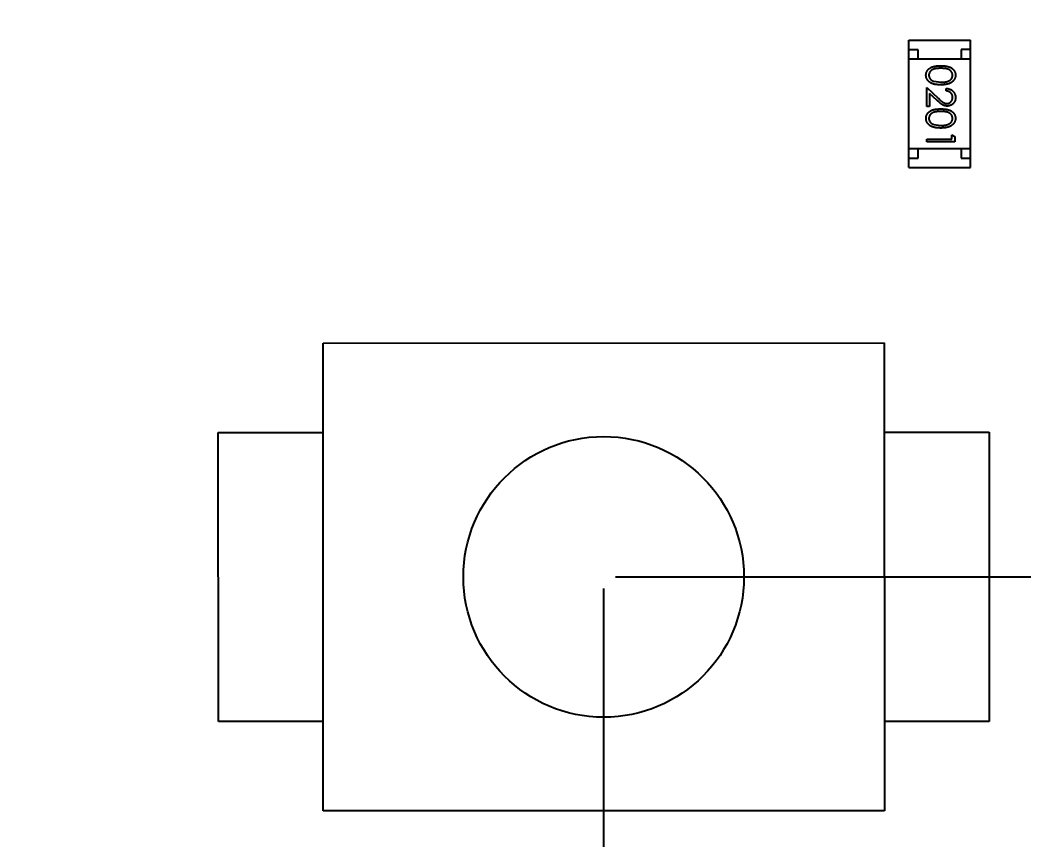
# Model space of a CAD drawing. Header units: inches. Extents: x -50 to 45.5, y -47 to 21.5.
# Drawn here: x -14.8 to -9.44, y -12.74 to -8.36 of the extents above; entities that cross this region are included whole.
import ezdxf

# ---------------------------------------------------------------- set-up
doc = ezdxf.new("R2010")
doc.units = ezdxf.units.IN
doc.header["$LTSCALE"] = 1.21
doc.header["$MEASUREMENT"] = 0
doc.header["$PDMODE"] = 3
doc.header["$PDSIZE"] = 0.3125
doc.layers.get('0').update_dxf_attribs({"linetype": 'CONTINUOUS'})
doc.layers.get('Defpoints').update_dxf_attribs({"linetype": 'CONTINUOUS'})
doc.layers.add('DIM', color=3, linetype='CONTINUOUS')
doc.styles.get("Standard").update_dxf_attribs({"font": 'txt', "width": 0.8})
doc.dimstyles.get("Standard").update_dxf_attribs({"dimtxt": 0.15625, "dimasz": 0.1875, "dimexe": 0.125, "dimexo": 0.0625, "dimgap": 0.09, "dimtad": 0, "dimtih": 1, "dimtoh": 1, "dimzin": 4, "dimdsep": 46, "dimtxsty": 'STANDARD', "dimblk": '_FILLED', "dimblk1": '_FILLED', "dimblk2": '_FILLED', "dimcen": 0.09, "dimazin": 1, "dimtp": 0.01, "dimtm": 0.01, "dimtfac": 1, "dimtofl": 0, "dimtmove": 0, "dimatfit": 3, "dimldrblk": '_FILLED', "dimfxl": 1, "dimtolj": 1, "dimtzin": 4, "dimarcsym": 0})

# ---------------------------------------------------------------- blocks, each defined once
blk = doc.blocks.new('_FILLED')
at = {"color": 0, "linetype": 'ByBlock'}
blk.add_solid([(0, 0), (-1, 0.1667), (-1, -0.1667)], dxfattribs=at)
blk = doc.blocks.new('*D25')
at = {"layer": 'Defpoints', "color": 0}
for p in [(-19.6648, -11.3349), (-11.6828, -11.3332), (-11.6828, -26.9654)]:
    blk.add_point(p, dxfattribs=at)
at = {"layer": 'DIM', "color": 0, "lineweight": -2}
for p, q in [((-19.6648, -11.3974), (-19.6648, -27.0904)), ((-11.6828, -11.3957), (-11.6828, -27.0904)), ((-18.6648, -26.9654), (-16.9638, -26.9654)), ((-12.6828, -26.9654), (-14.3838, -26.9654))]:
    blk.add_line(p, q, dxfattribs=at)
at = {"layer": 'DIM', "color": 0, "lineweight": -2, "rotation": 180}
blk.add_blockref('_FILLED', (-19.6648, -26.9654), dxfattribs=at)
at = {"layer": 'DIM', "color": 0, "lineweight": -2}
blk.add_blockref('_FILLED', (-11.6828, -26.9654), dxfattribs=at)
at = {"layer": 'DIM', "color": 0, "insert": (-15.6738, -26.9654), "char_height": 1, "attachment_point": 5}
blk.add_mtext('\\A1;7.98', dxfattribs=at)
blk = doc.blocks.new('*D28')
at = {"layer": 'Defpoints', "color": 0}
for p in [(-23.6787, -1.605), (-30.3138, -25.1016), (-7.6644, -25.1016)]:
    blk.add_point(p, dxfattribs=at)
at = {"layer": 'DIM', "color": 0, "lineweight": -2}
for p, q in [((-23.7412, -1.605), (-30.4388, -1.605)), ((-30.3138, -2.605), (-30.3138, -11.73)), ((-30.3138, -24.1016), (-30.3138, -14.9766)), ((-7.7269, -25.1016), (-30.4388, -25.1016))]:
    blk.add_line(p, q, dxfattribs=at)
for p, rotation in [((-30.3138, -1.605), 90), ((-30.3138, -25.1016), 270)]:
    blk.add_blockref('_FILLED', p, dxfattribs=dict(at, rotation=rotation))
at = {"layer": 'DIM', "color": 0, "insert": (-30.3138, -13.3533), "char_height": 1, "attachment_point": 5, "rotation": 90}
blk.add_mtext('\\A1;23.50', dxfattribs=at)
blk = doc.blocks.new('*D34')
at = {"layer": 'Defpoints', "color": 0}
for p in [(-7.6787, -1.5927), (-4.9193, -1.5927), (-11.6826, -11.333)]:
    blk.add_point(p, dxfattribs=at)
at = {"layer": 'DIM', "color": 0, "lineweight": -2}
for p, q in [((-7.6162, -1.5927), (-4.7943, -1.5927)), ((-4.9193, -2.5927), (-4.9193, -5.1728)), ((-4.9193, -10.333), (-4.9193, -7.7528)), ((-11.6201, -11.333), (-4.7943, -11.333))]:
    blk.add_line(p, q, dxfattribs=at)
for p, rotation in [((-4.9193, -1.5927), 90), ((-4.9193, -11.333), 270)]:
    blk.add_blockref('_FILLED', p, dxfattribs=dict(at, rotation=rotation))
at = {"layer": 'DIM', "color": 0, "insert": (-4.9193, -6.4628), "char_height": 1, "attachment_point": 5, "rotation": 90}
blk.add_mtext('\\A1;9.74', dxfattribs=at)

msp = doc.modelspace()

# ---------------------------------------------------------------- linework, layer by layer
at = {"color": 7, "linetype": 'Continuous'}
for p, q in [((-10.051, -8.4652), (-9.721, -8.4651)), ((-10.0508, -9.1452), (-10.051, -8.4652)), ((-9.7208, -9.1451), (-9.721, -8.4651)), ((-10.0009, -8.5152), (-10.0509, -8.5152)), ((-10.0009, -8.5652), (-10.0009, -8.5152)), ((-9.7209, -8.5151), (-9.7709, -8.5151)), ((-9.7709, -8.5151), (-9.7709, -8.5651)), ((-9.7209, -8.5651), (-10.0509, -8.5652)), ((-9.9183, -8.684), (-9.8806, -8.6896)), ((-9.9556, -8.8185), (-9.9556, -8.7166)), ((-9.9556, -8.7166), (-9.8935, -8.7747)), ((-9.8518, -8.7358), (-9.8518, -8.7223)), ((-9.9402, -8.7487), (-9.9402, -8.8185)), ((-9.9002, -8.7862), (-9.9402, -8.7487)), ((-9.9402, -8.8185), (-9.9556, -8.8185)), ((-9.9183, -8.9147), (-9.8806, -8.9204)), ((-9.9556, -8.9935), (-9.8209, -8.9935)), ((-9.9556, -9.007), (-9.9556, -8.9935)), ((-9.8056, -9.0069), (-9.9556, -9.007)), ((-9.8209, -8.9935), (-9.8209, -8.9704)), ((-9.8209, -8.9704), (-9.8056, -8.9792)), ((-9.8056, -8.9792), (-9.8056, -9.0069)), ((-9.7208, -9.0451), (-10.0508, -9.0452)), ((-10.0008, -9.0952), (-10.0008, -9.0452)), ((-9.7708, -9.0451), (-9.7708, -9.0951)), ((-10.0508, -9.0952), (-10.0008, -9.0952)), ((-9.7708, -9.0951), (-9.7208, -9.0951)), ((-10.0508, -9.1452), (-9.7208, -9.1451)), ((-13.1825, -10.0833), (-10.1825, -10.0826)), ((-13.1819, -12.5833), (-13.1825, -10.0833)), ((-10.1825, -10.0826), (-10.1819, -12.5826)), ((-13.743, -10.5609), (-13.1824, -10.5608)), ((-13.7426, -12.106), (-13.743, -10.5609)), ((-10.1824, -10.5601), (-9.6218, -10.5599)), ((-9.6218, -10.5599), (-9.6214, -12.105)), ((-13.182, -12.1059), (-13.7426, -12.106)), ((-9.6214, -12.105), (-10.182, -12.1052)), ((-10.1819, -12.5826), (-13.1819, -12.5833))]:
    msp.add_line(p, q, dxfattribs=at)
msp.add_circle((-11.6826, -11.333), 0.75, dxfattribs=at)
for points, knots in [([(-9.9595, -8.6514), (-9.9595, -8.6502), (-9.9594, -8.6478), (-9.959, -8.6444), (-9.9584, -8.641), (-9.9574, -8.6378), (-9.9563, -8.6346), (-9.9549, -8.6315), (-9.9532, -8.6284), (-9.9513, -8.6255), (-9.9491, -8.6227), (-9.9466, -8.6201), (-9.9439, -8.6176), (-9.9409, -8.6153), (-9.9377, -8.6131), (-9.9342, -8.6111), (-9.9305, -8.6092), (-9.9265, -8.6075), (-9.9222, -8.606), (-9.9175, -8.6047), (-9.9123, -8.6037), (-9.9068, -8.6028), (-9.9008, -8.602), (-9.8945, -8.6015), (-9.8877, -8.6012), (-9.8831, -8.6012), (-9.8807, -8.6012)], [0, 0, 0, 0, 0.033787, 0.066622, 0.099285, 0.131361, 0.163585, 0.196104, 0.228902, 0.262158, 0.295991, 0.330218, 0.36506, 0.400951, 0.43762, 0.475708, 0.515381, 0.556414, 0.599765, 0.646424, 0.696431, 0.749782, 0.806573, 0.867436, 0.931887, 1, 1, 1, 1]), ([(-9.8806, -8.6146), (-9.8826, -8.6147), (-9.8865, -8.6147), (-9.8922, -8.6149), (-9.8975, -8.6153), (-9.9024, -8.6157), (-9.9069, -8.6164), (-9.911, -8.6172), (-9.9148, -8.6181), (-9.9182, -8.6192), (-9.9213, -8.6204), (-9.9242, -8.6218), (-9.9269, -8.6233), (-9.9294, -8.6249), (-9.9317, -8.6267), (-9.9339, -8.6286), (-9.9358, -8.6306), (-9.9381, -8.6335), (-9.9405, -8.6372), (-9.9425, -8.642), (-9.9438, -8.6468), (-9.944, -8.6501), (-9.9441, -8.6518)], [0, 0, 0, 0, 0.072951, 0.141584, 0.205926, 0.265301, 0.320597, 0.371817, 0.41879, 0.461699, 0.502134, 0.540804, 0.578181, 0.614297, 0.649678, 0.684299, 0.718359, 0.752081, 0.817652, 0.879722, 0.939966, 1, 1, 1, 1]), ([(-9.8807, -8.6012), (-9.8783, -8.6012), (-9.8736, -8.6012), (-9.8668, -8.6015), (-9.8604, -8.602), (-9.8545, -8.6027), (-9.8489, -8.6036), (-9.8438, -8.6047), (-9.8391, -8.606), (-9.8348, -8.6074), (-9.8309, -8.6091), (-9.8271, -8.6109), (-9.8237, -8.613), (-9.8205, -8.6151), (-9.8175, -8.6174), (-9.8148, -8.6199), (-9.8124, -8.6226), (-9.8101, -8.6254), (-9.8082, -8.6283), (-9.8065, -8.6314), (-9.805, -8.6345), (-9.8039, -8.6377), (-9.8029, -8.641), (-9.8023, -8.6443), (-9.8018, -8.6478), (-9.8018, -8.6501), (-9.8018, -8.6513)], [0, 0, 0, 0, 0.068595, 0.133246, 0.194313, 0.251279, 0.304513, 0.354235, 0.400481, 0.443411, 0.484015, 0.523252, 0.561042, 0.5979, 0.633518, 0.668314, 0.702496, 0.736685, 0.770293, 0.803437, 0.835913, 0.86846, 0.900847, 0.933467, 0.966258, 1, 1, 1, 1]), ([(-9.8172, -8.6518), (-9.8173, -8.6501), (-9.8174, -8.6468), (-9.8187, -8.6419), (-9.8208, -8.6372), (-9.8232, -8.6334), (-9.8254, -8.6306), (-9.8274, -8.6286), (-9.8295, -8.6267), (-9.8318, -8.6249), (-9.8343, -8.6233), (-9.837, -8.6218), (-9.8399, -8.6204), (-9.843, -8.6192), (-9.8465, -8.6181), (-9.8502, -8.6172), (-9.8543, -8.6164), (-9.8589, -8.6158), (-9.8638, -8.6153), (-9.8691, -8.6149), (-9.8747, -8.6147), (-9.8786, -8.6146), (-9.8806, -8.6146)], [0, 0, 0, 0, 0.060387, 0.120883, 0.182755, 0.247811, 0.281299, 0.315088, 0.349702, 0.384857, 0.420966, 0.458511, 0.497175, 0.537602, 0.580503, 0.627468, 0.678388, 0.733983, 0.793747, 0.857714, 0.926698, 1, 1, 1, 1]), ([(-9.8807, -8.7031), (-9.883, -8.7031), (-9.8874, -8.703), (-9.894, -8.7027), (-9.9002, -8.7022), (-9.906, -8.7015), (-9.9114, -8.7005), (-9.9165, -8.6994), (-9.9213, -8.698), (-9.9256, -8.6964), (-9.9297, -8.6946), (-9.9335, -8.6927), (-9.9371, -8.6907), (-9.9404, -8.6884), (-9.9434, -8.686), (-9.9462, -8.6834), (-9.9487, -8.6807), (-9.951, -8.6778), (-9.953, -8.6748), (-9.9547, -8.6717), (-9.9562, -8.6685), (-9.9574, -8.6652), (-9.9583, -8.6619), (-9.959, -8.6584), (-9.9594, -8.6549), (-9.9595, -8.6525), (-9.9595, -8.6514)], [0, 0, 0, 0, 0.065063, 0.126773, 0.185516, 0.240765, 0.29298, 0.34225, 0.388919, 0.432776, 0.474628, 0.514775, 0.553606, 0.591426, 0.628028, 0.663804, 0.698984, 0.733591, 0.767628, 0.801208, 0.834264, 0.866981, 0.89972, 0.932702, 0.966176, 1, 1, 1, 1]), ([(-9.9441, -8.6518), (-9.944, -8.6535), (-9.9439, -8.6568), (-9.9426, -8.6616), (-9.9406, -8.6663), (-9.9382, -8.67), (-9.936, -8.6728), (-9.9341, -8.6748), (-9.9319, -8.6767), (-9.9296, -8.6784), (-9.9271, -8.68), (-9.9244, -8.6815), (-9.9214, -8.6828), (-9.9194, -8.6836), (-9.9183, -8.684)], [0, 0, 0, 0, 0.112813, 0.225394, 0.339595, 0.459675, 0.521735, 0.583926, 0.648174, 0.713881, 0.781004, 0.851451, 0.924051, 1, 1, 1, 1]), ([(-9.8018, -8.6513), (-9.8018, -8.6525), (-9.8018, -8.6549), (-9.8022, -8.6584), (-9.8029, -8.6618), (-9.8038, -8.6651), (-9.805, -8.6684), (-9.8065, -8.6716), (-9.8082, -8.6747), (-9.8102, -8.6776), (-9.8124, -8.6805), (-9.8149, -8.6832), (-9.8177, -8.6858), (-9.8207, -8.6882), (-9.824, -8.6905), (-9.8276, -8.6926), (-9.8314, -8.6945), (-9.8355, -8.6963), (-9.8399, -8.6979), (-9.8447, -8.6993), (-9.8498, -8.7005), (-9.8553, -8.7014), (-9.8611, -8.7022), (-9.8673, -8.7027), (-9.8739, -8.703), (-9.8784, -8.7031), (-9.8807, -8.7031)], [0, 0, 0, 0, 0.033788, 0.067194, 0.099862, 0.132567, 0.165151, 0.197913, 0.231319, 0.265083, 0.299255, 0.334399, 0.369943, 0.406284, 0.444064, 0.482998, 0.523354, 0.565537, 0.609613, 0.656391, 0.705885, 0.758325, 0.813832, 0.872795, 0.934722, 1, 1, 1, 1]), ([(-9.8806, -8.6896), (-9.8788, -8.6896), (-9.8753, -8.6896), (-9.8701, -8.6894), (-9.8652, -8.6889), (-9.8606, -8.6884), (-9.8562, -8.6877), (-9.852, -8.6869), (-9.8481, -8.6858), (-9.8444, -8.6846), (-9.841, -8.6833), (-9.8378, -8.6819), (-9.8349, -8.6803), (-9.8321, -8.6786), (-9.8297, -8.6768), (-9.8274, -8.6749), (-9.8254, -8.6728), (-9.8231, -8.67), (-9.8208, -8.6662), (-9.8187, -8.6615), (-9.8174, -8.6567), (-9.8173, -8.6534), (-9.8172, -8.6518)], [0, 0, 0, 0, 0.065681, 0.128486, 0.188175, 0.245106, 0.299448, 0.350823, 0.399942, 0.446672, 0.491255, 0.533376, 0.573853, 0.612526, 0.649597, 0.685532, 0.720106, 0.753838, 0.818925, 0.880493, 0.940311, 1, 1, 1, 1]), ([(-9.8518, -8.7223), (-9.85, -8.7224), (-9.8465, -8.7226), (-9.8414, -8.7234), (-9.8365, -8.7245), (-9.8319, -8.7262), (-9.8275, -8.7282), (-9.8233, -8.7306), (-9.8194, -8.7335), (-9.8158, -8.7368), (-9.8125, -8.7403), (-9.8096, -8.7442), (-9.8072, -8.7482), (-9.8052, -8.7524), (-9.8037, -8.7568), (-9.8025, -8.7614), (-9.8019, -8.7663), (-9.8018, -8.7696), (-9.8018, -8.7712)], [0, 0, 0, 0, 0.068791, 0.135103, 0.198979, 0.261904, 0.323495, 0.385195, 0.446969, 0.509765, 0.572251, 0.633405, 0.693251, 0.752583, 0.812579, 0.873275, 0.93555, 1, 1, 1, 1]), ([(-9.8171, -8.7705), (-9.8172, -8.7694), (-9.8172, -8.7671), (-9.8177, -8.7637), (-9.8184, -8.7605), (-9.8194, -8.7574), (-9.8206, -8.7544), (-9.8222, -8.7517), (-9.8241, -8.7491), (-9.8262, -8.7466), (-9.8286, -8.7443), (-9.8312, -8.7423), (-9.8341, -8.7406), (-9.8372, -8.7391), (-9.8405, -8.7379), (-9.8441, -8.7369), (-9.8478, -8.7362), (-9.8504, -8.7359), (-9.8518, -8.7358)], [0, 0, 0, 0, 0.064439, 0.126547, 0.186887, 0.245878, 0.304041, 0.362191, 0.420976, 0.48066, 0.5406, 0.600689, 0.661936, 0.724443, 0.789038, 0.856314, 0.926352, 1, 1, 1, 1]), ([(-9.8463, -8.8166), (-9.8484, -8.8165), (-9.8526, -8.8163), (-9.8587, -8.8151), (-9.8646, -8.8132), (-9.8693, -8.8109), (-9.8731, -8.8085), (-9.8763, -8.8064), (-9.8797, -8.804), (-9.8833, -8.8011), (-9.8872, -8.7979), (-9.8913, -8.7944), (-9.8957, -8.7904), (-9.8986, -8.7877), (-9.9002, -8.7862)], [0, 0, 0, 0, 0.098702, 0.195672, 0.292422, 0.391343, 0.444462, 0.504229, 0.570352, 0.642546, 0.722288, 0.807921, 0.90047, 1, 1, 1, 1]), ([(-9.8935, -8.7747), (-9.892, -8.7762), (-9.8892, -8.7789), (-9.8851, -8.7827), (-9.8812, -8.7862), (-9.8777, -8.7893), (-9.8744, -8.7919), (-9.8715, -8.7943), (-9.8688, -8.7962), (-9.8657, -8.7982), (-9.8618, -8.8002), (-9.8572, -8.8019), (-9.8524, -8.8029), (-9.8492, -8.803), (-9.8475, -8.8031)], [0, 0, 0, 0, 0.110803, 0.212829, 0.306101, 0.390647, 0.466924, 0.534481, 0.593587, 0.644557, 0.7362, 0.825024, 0.911986, 1, 1, 1, 1]), ([(-9.8475, -8.8031), (-9.8465, -8.8031), (-9.8445, -8.803), (-9.8415, -8.8025), (-9.8387, -8.8018), (-9.8359, -8.8008), (-9.8333, -8.7994), (-9.8308, -8.7978), (-9.8284, -8.7959), (-9.8261, -8.7937), (-9.824, -8.7913), (-9.8222, -8.7887), (-9.8206, -8.786), (-9.8193, -8.7832), (-9.8184, -8.7802), (-9.8177, -8.7771), (-9.8172, -8.7739), (-9.8172, -8.7717), (-9.8171, -8.7705)], [0, 0, 0, 0, 0.061965, 0.122122, 0.180988, 0.239933, 0.299906, 0.359989, 0.421776, 0.486576, 0.551535, 0.615018, 0.677259, 0.73973, 0.80305, 0.866495, 0.931973, 1, 1, 1, 1]), ([(-9.8018, -8.7712), (-9.8018, -8.7729), (-9.8019, -8.7761), (-9.8025, -8.7808), (-9.8035, -8.7853), (-9.805, -8.7896), (-9.8069, -8.7936), (-9.8092, -8.7973), (-9.8119, -8.8009), (-9.815, -8.8041), (-9.8183, -8.807), (-9.8219, -8.8095), (-9.8256, -8.8117), (-9.8295, -8.8135), (-9.8335, -8.8148), (-9.8376, -8.8159), (-9.8419, -8.8164), (-9.8449, -8.8165), (-9.8463, -8.8166)], [0, 0, 0, 0, 0.069475, 0.136517, 0.200789, 0.26383, 0.325735, 0.387291, 0.449509, 0.512968, 0.576275, 0.63758, 0.697903, 0.757172, 0.816599, 0.876653, 0.93729, 1, 1, 1, 1]), ([(-9.9594, -8.8821), (-9.9594, -8.8809), (-9.9594, -8.8786), (-9.959, -8.8751), (-9.9583, -8.8718), (-9.9574, -8.8685), (-9.9563, -8.8653), (-9.9548, -8.8622), (-9.9531, -8.8592), (-9.9512, -8.8563), (-9.949, -8.8535), (-9.9466, -8.8508), (-9.9438, -8.8484), (-9.9409, -8.8461), (-9.9377, -8.8439), (-9.9342, -8.8419), (-9.9305, -8.84), (-9.9265, -8.8383), (-9.9221, -8.8368), (-9.9174, -8.8355), (-9.9123, -8.8344), (-9.9067, -8.8335), (-9.9008, -8.8328), (-9.8944, -8.8323), (-9.8877, -8.832), (-9.883, -8.832), (-9.8807, -8.832)], [0, 0, 0, 0, 0.033787, 0.066622, 0.099285, 0.131361, 0.163585, 0.196104, 0.228902, 0.262158, 0.295991, 0.330218, 0.36506, 0.400951, 0.43762, 0.475708, 0.515381, 0.556414, 0.599765, 0.646424, 0.696431, 0.749782, 0.806573, 0.867436, 0.931887, 1, 1, 1, 1]), ([(-9.8806, -8.8454), (-9.8826, -8.8454), (-9.8865, -8.8454), (-9.8921, -8.8457), (-9.8974, -8.846), (-9.9023, -8.8465), (-9.9068, -8.8472), (-9.911, -8.8479), (-9.9147, -8.8489), (-9.9181, -8.85), (-9.9212, -8.8512), (-9.9241, -8.8526), (-9.9269, -8.854), (-9.9294, -8.8557), (-9.9317, -8.8574), (-9.9338, -8.8593), (-9.9357, -8.8614), (-9.938, -8.8642), (-9.9404, -8.868), (-9.9425, -8.8727), (-9.9438, -8.8776), (-9.944, -8.8809), (-9.944, -8.8826)], [0, 0, 0, 0, 0.072951, 0.141584, 0.205926, 0.265301, 0.320597, 0.371817, 0.41879, 0.461699, 0.502134, 0.540804, 0.578181, 0.614297, 0.649678, 0.684299, 0.718359, 0.752081, 0.817652, 0.879722, 0.939966, 1, 1, 1, 1]), ([(-9.8807, -8.832), (-9.8782, -8.832), (-9.8736, -8.832), (-9.8668, -8.8323), (-9.8604, -8.8328), (-9.8544, -8.8335), (-9.8489, -8.8343), (-9.8438, -8.8355), (-9.8391, -8.8367), (-9.8348, -8.8382), (-9.8308, -8.8399), (-9.8271, -8.8417), (-9.8237, -8.8437), (-9.8204, -8.8459), (-9.8175, -8.8482), (-9.8148, -8.8507), (-9.8123, -8.8533), (-9.8101, -8.8561), (-9.8081, -8.8591), (-9.8064, -8.8621), (-9.805, -8.8652), (-9.8038, -8.8685), (-9.8029, -8.8717), (-9.8022, -8.8751), (-9.8018, -8.8786), (-9.8018, -8.8809), (-9.8017, -8.8821)], [0, 0, 0, 0, 0.068595, 0.133246, 0.194313, 0.251279, 0.304513, 0.354235, 0.400481, 0.443411, 0.484015, 0.523252, 0.561042, 0.5979, 0.633518, 0.668314, 0.702496, 0.736685, 0.770293, 0.803437, 0.835913, 0.86846, 0.900847, 0.933467, 0.966258, 1, 1, 1, 1]), ([(-9.8171, -8.8825), (-9.8172, -8.8809), (-9.8174, -8.8776), (-9.8186, -8.8727), (-9.8208, -8.868), (-9.8231, -8.8642), (-9.8254, -8.8613), (-9.8273, -8.8593), (-9.8294, -8.8574), (-9.8318, -8.8557), (-9.8343, -8.8541), (-9.837, -8.8526), (-9.8399, -8.8512), (-9.843, -8.85), (-9.8464, -8.8489), (-9.8502, -8.848), (-9.8543, -8.8471), (-9.8588, -8.8465), (-9.8637, -8.846), (-9.869, -8.8457), (-9.8747, -8.8454), (-9.8786, -8.8454), (-9.8806, -8.8454)], [0, 0, 0, 0, 0.060387, 0.120883, 0.182755, 0.247811, 0.281299, 0.315088, 0.349702, 0.384857, 0.420966, 0.458511, 0.497175, 0.537602, 0.580503, 0.627468, 0.678388, 0.733983, 0.793747, 0.857714, 0.926698, 1, 1, 1, 1]), ([(-9.8806, -8.9339), (-9.8829, -8.9338), (-9.8874, -8.9338), (-9.8939, -8.9335), (-9.9001, -8.933), (-9.9059, -8.9323), (-9.9114, -8.9313), (-9.9165, -8.9301), (-9.9212, -8.9288), (-9.9256, -8.9272), (-9.9297, -8.9254), (-9.9335, -8.9235), (-9.937, -8.9214), (-9.9403, -8.9192), (-9.9434, -8.9168), (-9.9462, -8.9142), (-9.9487, -8.9114), (-9.9509, -8.9085), (-9.9529, -8.9055), (-9.9547, -8.9024), (-9.9561, -8.8992), (-9.9573, -8.896), (-9.9583, -8.8926), (-9.9589, -8.8892), (-9.9594, -8.8857), (-9.9594, -8.8833), (-9.9594, -8.8821)], [0, 0, 0, 0, 0.065063, 0.126773, 0.185516, 0.240765, 0.29298, 0.34225, 0.388919, 0.432776, 0.474628, 0.514775, 0.553606, 0.591426, 0.628028, 0.663804, 0.698984, 0.733591, 0.767628, 0.801208, 0.834264, 0.866981, 0.89972, 0.932702, 0.966176, 1, 1, 1, 1]), ([(-9.944, -8.8826), (-9.944, -8.8842), (-9.9438, -8.8875), (-9.9425, -8.8924), (-9.9405, -8.8971), (-9.9382, -8.9008), (-9.9359, -8.9036), (-9.934, -8.9056), (-9.9319, -8.9075), (-9.9296, -8.9092), (-9.927, -8.9108), (-9.9243, -8.9123), (-9.9214, -8.9136), (-9.9193, -8.9144), (-9.9183, -8.9147)], [0, 0, 0, 0, 0.112813, 0.225394, 0.339595, 0.459675, 0.521735, 0.583926, 0.648174, 0.713881, 0.781004, 0.851451, 0.924051, 1, 1, 1, 1]), ([(-9.8017, -8.8821), (-9.8018, -8.8833), (-9.8018, -8.8856), (-9.8022, -8.8892), (-9.8029, -8.8926), (-9.8038, -8.8959), (-9.805, -8.8992), (-9.8064, -8.9023), (-9.8081, -8.9054), (-9.8101, -8.9084), (-9.8123, -8.9113), (-9.8149, -8.914), (-9.8176, -8.9166), (-9.8207, -8.919), (-9.824, -8.9212), (-9.8275, -8.9234), (-9.8314, -8.9253), (-9.8354, -8.9271), (-9.8399, -8.9287), (-9.8446, -8.9301), (-9.8497, -8.9313), (-9.8552, -8.9322), (-9.8611, -8.933), (-9.8673, -8.9335), (-9.8738, -8.9338), (-9.8783, -8.9338), (-9.8806, -8.9339)], [0, 0, 0, 0, 0.033788, 0.067194, 0.099862, 0.132567, 0.165151, 0.197913, 0.231319, 0.265083, 0.299255, 0.334399, 0.369943, 0.406284, 0.444064, 0.482998, 0.523354, 0.565537, 0.609613, 0.656391, 0.705885, 0.758325, 0.813832, 0.872795, 0.934722, 1, 1, 1, 1]), ([(-9.8806, -8.9204), (-9.8788, -8.9204), (-9.8752, -8.9203), (-9.8701, -8.9202), (-9.8652, -8.9197), (-9.8605, -8.9192), (-9.8561, -8.9185), (-9.8519, -8.9177), (-9.848, -8.9166), (-9.8443, -8.9154), (-9.8409, -8.9141), (-9.8378, -8.9126), (-9.8348, -8.9111), (-9.8321, -8.9094), (-9.8296, -8.9076), (-9.8274, -8.9056), (-9.8254, -8.9036), (-9.8231, -8.9007), (-9.8208, -8.897), (-9.8186, -8.8923), (-9.8174, -8.8875), (-9.8172, -8.8842), (-9.8171, -8.8825)], [0, 0, 0, 0, 0.065681, 0.128486, 0.188175, 0.245106, 0.299448, 0.350823, 0.399942, 0.446672, 0.491255, 0.533376, 0.573853, 0.612526, 0.649597, 0.685532, 0.720106, 0.753838, 0.818925, 0.880493, 0.940311, 1, 1, 1, 1])]:
    msp.add_open_spline(points, degree=3, knots=knots, dxfattribs=at)

# ---------------------------------------------------------------- dimensions: what is measured, and where the dimension line sits
at = {"layer": 'DIM'}
for base, p1, p2, override, picture, middle in [((-30.3138, -25.1016), (-23.6787, -1.605), (-7.6644, -25.1016), {"dimtxt": 1, "dimasz": 1, "dimtih": 0, "dimtoh": 0, "dimzin": 0, "dimcen": 0.198, "dimadec": 0, "dimazin": 0, "dimtp": 0, "dimtm": 0, "dimtdec": 4, "dimtzin": 0}, '*D28', (-30.3138, -13.3533)), ((-4.9193, -1.5927), (-11.6826, -11.333), (-7.6787, -1.5927), {"dimtxt": 1, "dimasz": 1, "dimtih": 0, "dimtoh": 0, "dimzin": 0, "dimblk": '_FILLED', "dimcen": 0.198, "dimadec": 0, "dimazin": 0, "dimtp": 0, "dimtm": 0, "dimtdec": 4, "dimtzin": 0}, '*D34', (-4.9193, -6.4628))]:
    dim = msp.add_linear_dim(base=base, p1=p1, p2=p2, angle=90, dimstyle='STANDARD', override=override, dxfattribs=at)
    dim.commit()
    dim.dimension.update_dxf_attribs({"geometry": picture, "text_midpoint": middle})
dim = msp.add_linear_dim(base=(-11.6828, -26.9654), p1=(-19.6648, -11.3349), p2=(-11.6828, -11.3332), dimstyle='STANDARD', override={"dimtxt": 1, "dimasz": 1, "dimtih": 0, "dimtoh": 0, "dimzin": 0, "dimcen": 0.198, "dimadec": 0, "dimazin": 0, "dimtp": 0, "dimtm": 0, "dimtdec": 4, "dimtzin": 0}, dxfattribs=at)
dim.commit()
dim.dimension.update_dxf_attribs({"geometry": '*D25', "text_midpoint": (-15.6738, -26.9654)})

doc.saveas('drawing.dxf')
